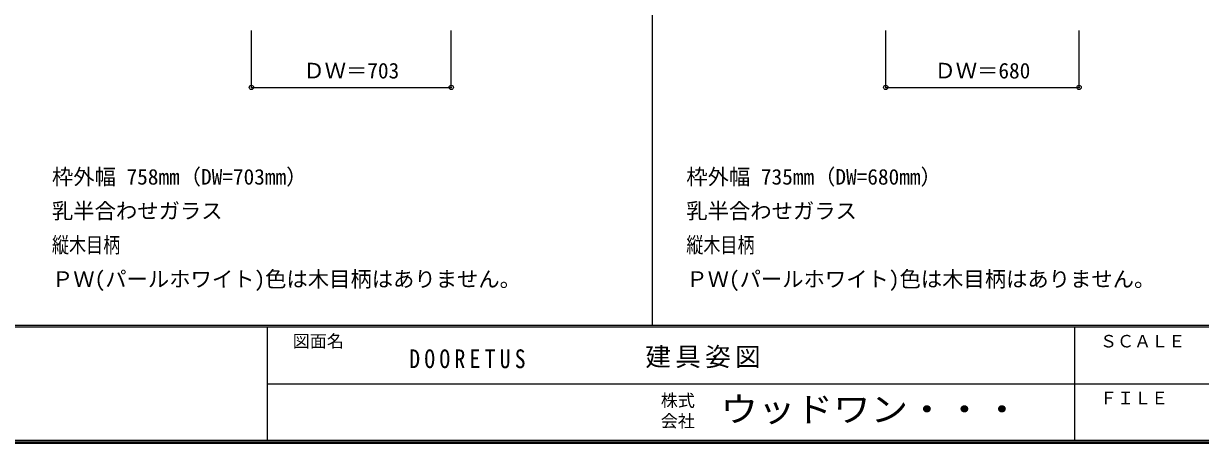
# Model space of a CAD drawing. Units: millimetres, scale not verified. Extents: x -6000 to 5700, y -4307 to 4175.
# Drawn here: x -1007 to 3133, y -4205 to -2726 of the extents above; entities that cross this region are included whole.
import ezdxf
from ezdxf.enums import TextEntityAlignment as Align

# ---------------------------------------------------------------- set-up
doc = ezdxf.new("R2010")
doc.units = ezdxf.units.MM
doc.header["$LTSCALE"] = 30
doc.header["$PDMODE"] = 32
doc.header["$PDSIZE"] = 15
for name, color, linetype in [('0-A_文字', 7, 'Continuous'), ('0-B_寸法', 7, 'Continuous'), ('F-1_枠', 6, 'Continuous'), ('F-A_文字', 7, 'Continuous')]:
    doc.layers.add(name, color=color, linetype=linetype)
doc.styles.add('ＭＳ ゴシック', font='')
doc.styles.get('ＭＳ ゴシック').set_extended_font_data('MS Gothic')

msp = doc.modelspace()

# ---------------------------------------------------------------- linework, layer by layer
at = {"layer": '0-B_寸法', "color": 4}
for p, q in [((-205.2, -2951.25), (-205.2, -2751.25)), ((497.8, -2951.25), (497.8, -2751.25)), ((2026.4, -2951.25), (2026.4, -2751.25)), ((2706.4, -2951.25), (2706.4, -2751.25)), ((-205.2, -2951.25), (497.8, -2951.25)), ((2026.4, -2951.25), (2706.4, -2951.25))]:
    msp.add_line(p, q, dxfattribs=at)
at = {"layer": '0-B_寸法'}
for p in [(-205.2, -2951.25), (497.8, -2951.25), (2026.4, -2951.25), (2706.4, -2951.25)]:
    msp.add_point(p, dxfattribs=at)
at = {"layer": 'F-1_枠'}
for p, q in [((1204.8, 4175), (1204.8, -3790)), ((5700, -3790), (-6000, -3790)), ((5700, -3795), (-6000, -3795)), ((-150, -3795), (-150, -4195)), ((2690, -3795), (2690, -4195)), ((-150, -3995), (5690, -3995.01)), ((5700, -4195), (-6000, -4195)), ((5700, -4200), (-6000, -4200)), ((5700, -4205), (-6000, -4205))]:
    msp.add_line(p, q, dxfattribs=at)

# ---------------------------------------------------------------- texts
at = {"layer": '0-A_文字', "style": 'ＭＳ ゴシック'}
for s, p in [('枠外幅 758mm（DW=703mm）', (-906.8, -3310)), ('枠外幅 735mm（DW=680mm）', (1324.8, -3310)), ('乳半合わせガラス', (-906.8, -3430)), ('乳半合わせガラス', (1324.8, -3430)), ('ＰＷ(パールホワイト)色は木目柄はありません。', (-906.8, -3670)), ('ＰＷ(パールホワイト)色は木目柄はありません。', (1324.8, -3670))]:
    msp.add_text(s, height=54.99, dxfattribs=at).set_placement(p, align=Align.BOTTOM_LEFT)
at = {"layer": '0-A_文字', "style": 'ＭＳ ゴシック', "width": 0.8}
for p in [(-906.8, -3550), (1324.8, -3550)]:
    msp.add_text('縦木目柄', height=54.99, dxfattribs=at).set_placement(p, align=Align.BOTTOM_LEFT)
at = {"layer": '0-B_寸法', "style": 'ＭＳ ゴシック'}
for s, p in [('ＤＷ＝703', (-22.45, -2936.25)), ('ＤＷ＝680', (2197.65, -2936.25))]:
    msp.add_text(s, height=54.99, dxfattribs=at).set_placement(p, align=Align.BOTTOM_LEFT)
at = {"layer": 'F-A_文字', "style": 'ＭＳ ゴシック'}
for s, p in [('図面名', (-60, -3880)), ('ＳＣＡＬＥ', (2780, -3880)), ('株式', (1235, -4089)), ('ＦＩＬＥ', (2780, -4080)), ('会社', (1235, -4161))]:
    msp.add_text(s, height=43.99, dxfattribs=at).set_placement(p, align=Align.BOTTOM_LEFT)
at = {"layer": 'F-A_文字', "style": 'ＭＳ ゴシック', "width": 1.1}
msp.add_text('ウッドワン・・・', height=87.98, dxfattribs=at).set_placement((1445, -4155), align=Align.BOTTOM_LEFT)
at = {"layer": 'F-A_文字', "char_height": 65.98, "attachment_point": 7, "style": 'ＭＳ ゴシック'}
for s, insert in [('\\T1.39;\\W0.85;DOORETUS', (350, -3940.79)), ('\\T1.17;建具姿図', (1180.42, -3940))]:
    msp.add_mtext(s, dxfattribs=dict(at, insert=insert))

doc.saveas('drawing.dxf')
